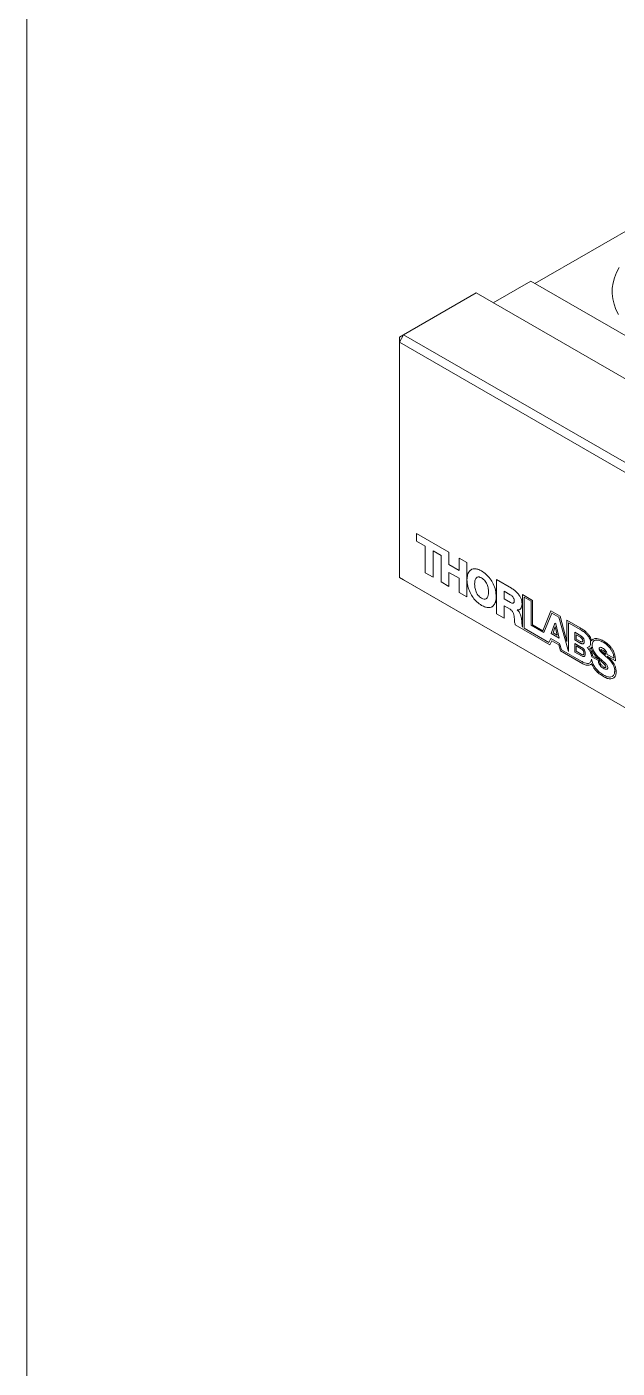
# Model space of a CAD drawing. Header units: millimetres. Extents: x 2 to 278, y 1 to 215.
# Drawn here: x 1.6 to 32.8, y 107.8 to 178.7 of the extents above; entities that cross this region are included whole.
import ezdxf

# ---------------------------------------------------------------- set-up
doc = ezdxf.new("R2010")
doc.units = ezdxf.units.MM

msp = doc.modelspace()

# ---------------------------------------------------------------- linework, layer by layer
at = {"color": 7, "linetype": 'Continuous', "lineweight": 18}
for p, q in [((1.579, 214.645), (1.579, 0.903)), ((38.529, 170.962), (28.426, 165.129)), ((25.325, 164.635), (21.486, 162.419)), ((58.776, 145.324), (25.325, 164.635)), ((28.202, 165.259), (26.223, 164.117)), ((61.878, 145.818), (28.202, 165.259)), ((21.261, 162.03), (21.486, 162.419)), ((21.486, 162.419), (21.261, 162.289)), ((21.261, 162.03), (21.261, 162.289)), ((54.488, 142.848), (21.261, 162.03)), ((21.261, 162.03), (21.261, 149.586)), ((21.486, 162.419), (54.937, 143.108)), ((22.159, 151.919), (23.878, 150.927)), ((22.159, 151.513), (22.159, 151.919)), ((22.159, 151.513), (22.159, 151.919)), ((22.63, 151.241), (22.159, 151.513)), ((22.63, 151.241), (22.159, 151.513)), ((22.159, 151.513), (22.159, 151.513)), ((22.63, 149.833), (22.63, 151.241)), ((22.63, 149.833), (22.63, 151.241)), ((22.63, 151.241), (22.63, 151.241)), ((23.041, 151.004), (23.041, 149.595)), ((23.467, 150.757), (23.041, 151.004)), ((23.468, 150.758), (23.041, 151.004)), ((23.041, 151.004), (23.041, 151.004)), ((23.468, 150.758), (23.467, 150.757)), ((23.467, 149.349), (23.467, 150.757)), ((23.468, 149.349), (23.468, 150.758)), ((23.878, 150.927), (23.878, 150.266)), ((24.42, 150.614), (24.831, 150.377)), ((24.42, 149.953), (24.42, 150.614)), ((24.42, 149.954), (24.42, 150.614)), ((24.831, 150.377), (24.831, 148.562)), ((23.041, 149.595), (22.63, 149.833)), ((23.041, 149.596), (22.63, 149.833)), ((22.63, 149.833), (22.63, 149.833)), ((23.878, 150.266), (24.42, 149.953)), ((23.878, 149.859), (23.878, 149.112)), ((24.42, 149.547), (23.878, 149.859)), ((23.879, 149.859), (23.878, 149.859)), ((24.42, 149.547), (23.879, 149.859)), ((24.42, 149.954), (24.42, 149.953)), ((21.261, 149.586), (54.488, 130.404)), ((21.486, 149.456), (21.261, 149.586)), ((54.713, 130.275), (21.486, 149.456)), ((23.878, 149.112), (23.467, 149.349)), ((23.468, 149.349), (23.467, 149.349)), ((23.878, 149.112), (23.468, 149.349)), ((24.42, 148.799), (24.42, 149.547)), ((24.42, 148.8), (24.42, 149.547)), ((24.42, 149.547), (24.42, 149.547)), ((24.833, 149.47), (24.833, 149.47)), ((25.607, 149.563), (25.606, 149.563)), ((26.386, 149.479), (27.191, 149.015)), ((26.386, 147.664), (26.386, 149.479)), ((26.386, 147.664), (26.386, 149.479)), ((24.831, 148.562), (24.42, 148.8)), ((24.42, 148.8), (24.42, 148.799)), ((24.831, 148.562), (24.42, 148.799)), ((25.973, 148.812), (25.973, 148.812)), ((27.124, 148.676), (26.797, 148.865)), ((26.797, 148.865), (26.797, 148.456)), ((27.124, 148.676), (26.797, 148.865)), ((26.797, 148.865), (26.797, 148.865)), ((26.797, 148.456), (27.142, 148.257)), ((27.124, 148.676), (27.124, 148.676)), ((27.332, 148.361), (27.332, 148.36)), ((27.767, 148.682), (27.766, 146.952)), ((27.767, 148.682), (27.766, 146.953)), ((28.301, 148.374), (27.767, 148.682)), ((27.85, 148.544), (28.22, 148.331)), ((27.85, 146.906), (27.85, 148.544)), ((27.85, 148.544), (28.22, 148.331)), ((27.85, 148.544), (27.85, 148.544)), ((28.22, 148.331), (28.22, 147.063)), ((28.22, 148.331), (28.22, 147.063)), ((28.22, 148.331), (28.22, 148.331)), ((28.301, 147.081), (28.301, 148.374)), ((25.609, 148.113), (25.609, 148.113)), ((26.797, 147.427), (26.386, 147.664)), ((26.797, 147.427), (26.386, 147.664)), ((26.386, 147.664), (26.386, 147.664)), ((26.797, 148.088), (26.797, 147.427)), ((27.109, 147.908), (26.797, 148.088)), ((27.109, 147.908), (26.797, 148.088)), ((26.797, 148.088), (26.797, 148.088)), ((27.109, 147.908), (27.109, 147.908)), ((27.495, 147.873), (27.495, 147.868)), ((27.496, 147.873), (27.495, 147.873)), ((27.593, 147.881), (27.496, 147.873)), ((29.269, 147.815), (28.846, 146.766)), ((29.269, 147.815), (28.846, 146.766)), ((28.9, 146.67), (29.313, 147.699)), ((29.754, 147.535), (29.269, 147.815)), ((29.313, 147.699), (29.689, 147.482)), ((29.314, 147.699), (29.313, 147.699)), ((29.314, 147.699), (29.69, 147.482)), ((27.339, 147.404), (27.339, 147.404)), ((29.216, 146.031), (27.385, 147.088)), ((29.216, 146.031), (27.385, 147.088)), ((27.385, 147.088), (27.385, 147.088)), ((27.766, 146.953), (27.766, 146.952)), ((29.162, 146.149), (27.85, 146.906)), ((28.22, 147.063), (28.901, 146.671)), ((28.22, 147.063), (28.9, 146.67)), ((28.22, 147.063), (28.22, 147.063)), ((28.846, 146.766), (28.301, 147.081)), ((29.475, 147.174), (29.29, 146.626)), ((29.475, 147.174), (29.29, 146.626)), ((29.5, 146.987), (29.389, 146.656)), ((29.475, 147.174), (29.533, 147.141)), ((29.501, 146.987), (29.5, 146.987)), ((29.608, 146.53), (29.5, 146.987)), ((29.608, 146.53), (29.501, 146.987)), ((29.533, 147.141), (29.712, 146.382)), ((29.689, 147.482), (30.19, 145.666)), ((29.69, 147.482), (29.689, 147.482)), ((29.69, 147.482), (30.19, 145.667)), ((30.117, 146.195), (29.754, 147.535)), ((30.81, 146.925), (30.117, 147.325)), ((30.117, 147.325), (30.117, 146.195)), ((30.117, 147.325), (30.117, 146.195)), ((30.19, 147.193), (30.855, 146.81)), ((30.19, 145.666), (30.19, 147.193)), ((30.19, 147.193), (30.855, 146.81)), ((30.19, 147.193), (30.19, 147.193)), ((28.846, 146.766), (28.846, 146.766)), ((29.27, 146.363), (29.162, 146.149)), ((29.27, 146.363), (29.162, 146.149)), ((29.162, 146.149), (29.162, 146.149)), ((29.216, 146.031), (29.31, 146.244)), ((29.729, 146.098), (29.27, 146.363)), ((29.712, 146.382), (29.29, 146.626)), ((29.712, 146.382), (29.29, 146.626)), ((29.29, 146.626), (29.29, 146.626)), ((29.31, 146.244), (29.691, 146.024)), ((29.31, 146.244), (29.691, 146.024)), ((29.31, 146.244), (29.31, 146.244)), ((29.389, 146.656), (29.608, 146.53)), ((29.608, 146.53), (29.608, 146.53)), ((30.117, 146.195), (30.117, 146.195)), ((30.527, 146.69), (30.857, 146.499)), ((30.527, 146.293), (30.527, 146.69)), ((30.857, 146.103), (30.527, 146.293)), ((30.528, 146.293), (30.527, 146.293)), ((30.528, 146.293), (30.528, 146.689)), ((30.857, 146.103), (30.528, 146.293)), ((30.599, 146.561), (30.599, 146.332)), ((30.829, 146.428), (30.599, 146.561)), ((30.6, 146.561), (30.599, 146.561)), ((30.599, 146.332), (30.829, 146.199)), ((30.83, 146.428), (30.6, 146.561)), ((30.83, 146.428), (30.829, 146.428)), ((30.855, 146.81), (30.855, 146.81)), ((30.951, 146.243), (30.951, 146.243)), ((31.421, 146.245), (31.421, 146.245)), ((32.028, 146.167), (32.028, 146.167)), ((29.691, 146.024), (29.78, 145.705)), ((29.691, 146.024), (29.781, 145.705)), ((29.691, 146.024), (29.691, 146.024)), ((29.834, 145.758), (29.729, 146.098)), ((29.78, 145.705), (30.954, 145.027)), ((29.781, 145.705), (29.78, 145.705)), ((29.781, 145.705), (30.954, 145.027)), ((30.872, 145.159), (29.834, 145.758)), ((30.527, 146.103), (30.893, 145.892)), ((30.527, 146.103), (30.527, 145.646)), ((30.893, 145.435), (30.527, 145.646)), ((30.528, 145.646), (30.527, 145.646)), ((30.528, 146.103), (30.528, 145.646)), ((30.893, 145.435), (30.528, 145.646)), ((30.872, 145.819), (30.598, 145.978)), ((30.598, 145.978), (30.598, 145.683)), ((30.872, 145.819), (30.598, 145.978)), ((30.598, 145.978), (30.598, 145.978)), ((30.598, 145.683), (30.872, 145.525)), ((30.857, 146.103), (30.857, 146.103)), ((30.872, 145.819), (30.872, 145.819)), ((30.893, 145.435), (30.893, 145.435)), ((31.017, 145.587), (31.017, 145.587)), ((31.23, 145.9), (31.181, 145.882)), ((31.368, 146.104), (31.368, 146.104)), ((31.409, 145.905), (31.408, 145.905)), ((31.83, 145.238), (31.472, 145.445)), ((31.819, 145.818), (31.819, 145.818)), ((32.026, 145.73), (32.026, 145.73)), ((32.146, 145.579), (32.146, 145.579)), ((32.15, 145.508), (32.149, 145.508)), ((32.597, 145.312), (32.227, 145.526)), ((32.243, 145.426), (32.676, 145.178)), ((32.243, 145.426), (32.676, 145.178)), ((32.243, 145.426), (32.243, 145.426)), ((30.954, 145.027), (30.954, 145.027)), ((31.418, 145.047), (31.418, 145.047)), ((31.424, 145.397), (31.778, 145.193)), ((31.424, 145.397), (31.777, 145.193)), ((31.424, 145.397), (31.424, 145.397)), ((31.76, 145.301), (31.76, 145.301)), ((31.778, 145.193), (31.777, 145.193)), ((31.83, 145.238), (31.83, 145.238)), ((31.84, 145.23), (31.839, 145.23)), ((32.046, 144.784), (32.046, 144.784)), ((32.18, 144.864), (32.18, 144.864)), ((32.231, 145.366), (32.231, 145.365)), ((32.597, 145.312), (32.597, 145.312)), ((32.052, 144.343), (32.052, 144.343)), ((32.643, 144.657), (32.642, 144.657))]:
    msp.add_line(p, q, dxfattribs=at)
at = {"color": 7, "linetype": 'Continuous', "lineweight": 18, "flags": 128}
msp.add_lwpolyline([(32.839, 163.49), (32.704, 163.761), (32.604, 164.037), (32.538, 164.316), (32.507, 164.598), (32.511, 164.879), (32.551, 165.16), (32.626, 165.439), (32.735, 165.714), (32.878, 165.983)], dxfattribs=at)
at = {"color": 7, "linetype": 'Continuous', "lineweight": 18}
for points, knots in [([(24.833, 149.47), (24.84, 149.557), (24.854, 149.726), (24.944, 149.916), (25.075, 150.025), (25.235, 150.057), (25.411, 150.029), (25.539, 149.964), (25.606, 149.93)], [0, 0, 0, 0, 0.1924125, 0.3734678, 0.5488923, 0.6889045, 0.8370458, 1, 1, 1, 1]), ([(24.833, 149.47), (24.841, 149.556), (24.856, 149.723), (24.927, 149.896), (25.003, 149.949), (25.029, 149.967)], [0, 0, 0, 0, 0.410984, 0.797709, 1, 1, 1, 1]), ([(25.606, 149.93), (25.69, 149.874), (25.851, 149.768), (26.065, 149.526), (26.237, 149.237), (26.356, 148.903), (26.375, 148.685), (26.385, 148.572)], [0, 0, 0, 0, 0.204471, 0.387871, 0.56351, 0.774416, 1, 1, 1, 1]), ([(25.609, 148.113), (25.524, 148.169), (25.364, 148.275), (25.151, 148.517), (24.98, 148.806), (24.861, 149.139), (24.842, 149.357), (24.833, 149.47)], [0, 0, 0, 0, 0.204508, 0.38796, 0.56363, 0.774512, 1, 1, 1, 1]), ([(25.609, 148.113), (25.525, 148.169), (25.365, 148.275), (25.151, 148.517), (24.98, 148.806), (24.861, 149.139), (24.843, 149.357), (24.833, 149.47)], [0, 0, 0, 0, 0.204508, 0.38796, 0.56363, 0.774512, 1, 1, 1, 1]), ([(25.606, 149.563), (25.561, 149.584), (25.477, 149.625), (25.369, 149.607), (25.294, 149.531), (25.248, 149.404), (25.242, 149.293), (25.24, 149.235)], [0, 0, 0, 0, 0.200879, 0.378022, 0.553533, 0.77136, 1, 1, 1, 1]), ([(25.24, 149.235), (25.244, 149.159), (25.252, 149.011), (25.321, 148.803), (25.412, 148.655), (25.503, 148.553), (25.57, 148.508), (25.606, 148.485)], [0, 0, 0, 0, 0.2891229, 0.5587925, 0.6958716, 0.8388644, 1, 1, 1, 1]), ([(25.607, 149.563), (25.562, 149.583), (25.479, 149.622), (25.393, 149.618), (25.365, 149.589), (25.361, 149.585)], [0, 0, 0, 0, 0.486486, 0.915486, 1, 1, 1, 1]), ([(25.973, 148.812), (25.969, 148.889), (25.961, 149.037), (25.892, 149.244), (25.801, 149.393), (25.71, 149.494), (25.642, 149.539), (25.606, 149.563)], [0, 0, 0, 0, 0.2891366, 0.5587901, 0.6958604, 0.8388526, 1, 1, 1, 1]), ([(25.973, 148.812), (25.969, 148.889), (25.961, 149.037), (25.892, 149.244), (25.801, 149.393), (25.71, 149.495), (25.643, 149.539), (25.607, 149.563)], [0, 0, 0, 0, 0.2891366, 0.5587901, 0.6958604, 0.8388526, 1, 1, 1, 1]), ([(27.191, 149.015), (27.242, 148.982), (27.343, 148.918), (27.487, 148.787), (27.603, 148.641), (27.685, 148.488), (27.735, 148.333), (27.74, 148.236), (27.743, 148.185)], [0, 0, 0, 0, 0.194017, 0.380667, 0.558095, 0.695175, 0.838545, 1, 1, 1, 1]), ([(25.606, 148.485), (25.651, 148.463), (25.736, 148.423), (25.843, 148.441), (25.919, 148.516), (25.965, 148.643), (25.97, 148.755), (25.973, 148.812)], [0, 0, 0, 0, 0.200891, 0.378037, 0.55355, 0.771375, 1, 1, 1, 1]), ([(26.385, 148.572), (26.377, 148.485), (26.363, 148.316), (26.272, 148.125), (26.141, 148.016), (25.981, 147.985), (25.804, 148.013), (25.676, 148.079), (25.609, 148.113)], [0, 0, 0, 0, 0.1923235, 0.3733389, 0.5487727, 0.6888197, 0.8370069, 1, 1, 1, 1]), ([(25.853, 148.463), (25.873, 148.479), (25.924, 148.52), (25.965, 148.644), (25.97, 148.755), (25.973, 148.812)], [0, 0, 0, 0, 0.2395719, 0.610588, 1, 1, 1, 1]), ([(27.332, 148.361), (27.331, 148.385), (27.328, 148.43), (27.3, 148.502), (27.255, 148.57), (27.195, 148.631), (27.149, 148.661), (27.124, 148.676)], [0, 0, 0, 0, 0.197029, 0.371432, 0.543408, 0.760308, 1, 1, 1, 1]), ([(27.332, 148.36), (27.33, 148.384), (27.327, 148.43), (27.299, 148.502), (27.255, 148.57), (27.194, 148.631), (27.148, 148.661), (27.124, 148.676)], [0, 0, 0, 0, 0.197029, 0.371432, 0.543408, 0.760308, 1, 1, 1, 1]), ([(27.142, 148.257), (27.163, 148.246), (27.203, 148.225), (27.256, 148.218), (27.299, 148.235), (27.328, 148.284), (27.33, 148.334), (27.332, 148.36)], [0, 0, 0, 0, 0.211129, 0.392706, 0.559913, 0.763436, 1, 1, 1, 1]), ([(27.274, 148.229), (27.281, 148.232), (27.305, 148.239), (27.328, 148.285), (27.331, 148.334), (27.332, 148.361)], [0, 0, 0, 0, 0.168816, 0.553206, 1, 1, 1, 1]), ([(26.145, 148.04), (26.138, 148.035), (26.095, 147.998), (25.979, 147.989), (25.805, 148.012), (25.676, 148.079), (25.609, 148.113)], [0, 0, 0, 0, 0.0553643, 0.3485501, 0.6587771, 1, 1, 1, 1]), ([(27.339, 147.404), (27.335, 147.451), (27.329, 147.542), (27.304, 147.66), (27.265, 147.751), (27.224, 147.813), (27.171, 147.868), (27.131, 147.894), (27.109, 147.908)], [0, 0, 0, 0, 0.263917, 0.506462, 0.619, 0.731592, 0.854415, 1, 1, 1, 1]), ([(27.339, 147.404), (27.336, 147.451), (27.329, 147.542), (27.304, 147.661), (27.265, 147.751), (27.225, 147.813), (27.171, 147.869), (27.131, 147.894), (27.109, 147.908)], [0, 0, 0, 0, 0.263917, 0.506462, 0.619, 0.731592, 0.854415, 1, 1, 1, 1]), ([(27.743, 148.185), (27.739, 148.133), (27.733, 148.03), (27.676, 147.928), (27.595, 147.871), (27.529, 147.872), (27.495, 147.873)], [0, 0, 0, 0, 0.282913, 0.557634, 0.773566, 1, 1, 1, 1]), ([(27.495, 147.868), (27.537, 147.824), (27.619, 147.736), (27.7, 147.523), (27.716, 147.386), (27.725, 147.3)], [0, 0, 0, 0, 0.280107, 0.555764, 1, 1, 1, 1]), ([(27.385, 147.088), (27.376, 147.117), (27.357, 147.183), (27.349, 147.27), (27.343, 147.345), (27.34, 147.387), (27.339, 147.404)], [0, 0, 0, 0, 0.264099, 0.593089, 0.832776, 1, 1, 1, 1]), ([(27.385, 147.088), (27.376, 147.117), (27.357, 147.183), (27.349, 147.27), (27.343, 147.346), (27.34, 147.387), (27.339, 147.404)], [0, 0, 0, 0, 0.264099, 0.593089, 0.832776, 1, 1, 1, 1]), ([(27.725, 147.3), (27.727, 147.276), (27.731, 147.219), (27.74, 147.105), (27.756, 147.011), (27.766, 146.952)], [0, 0, 0, 0, 0.210442, 0.508031, 1, 1, 1, 1]), ([(31.421, 146.245), (31.409, 146.28), (31.384, 146.353), (31.333, 146.472), (31.25, 146.59), (31.136, 146.703), (30.988, 146.818), (30.875, 146.886), (30.81, 146.925)], [0, 0, 0, 0, 0.112989, 0.234904, 0.380536, 0.531043, 0.731914, 1, 1, 1, 1]), ([(30.951, 146.243), (30.95, 146.258), (30.948, 146.286), (30.931, 146.33), (30.904, 146.369), (30.869, 146.403), (30.843, 146.42), (30.829, 146.428)], [0, 0, 0, 0, 0.210866, 0.389596, 0.561335, 0.77364, 1, 1, 1, 1]), ([(30.829, 146.199), (30.845, 146.192), (30.876, 146.177), (30.913, 146.176), (30.936, 146.19), (30.949, 146.211), (30.95, 146.232), (30.951, 146.243)], [0, 0, 0, 0, 0.2631781, 0.5362228, 0.6796343, 0.8298666, 1, 1, 1, 1]), ([(30.951, 146.243), (30.95, 146.258), (30.948, 146.286), (30.931, 146.33), (30.904, 146.37), (30.869, 146.403), (30.843, 146.42), (30.83, 146.428)], [0, 0, 0, 0, 0.210866, 0.389596, 0.561335, 0.77364, 1, 1, 1, 1]), ([(30.855, 146.81), (30.916, 146.773), (31.035, 146.701), (31.179, 146.57), (31.273, 146.443), (31.327, 146.337), (31.362, 146.219), (31.366, 146.144), (31.368, 146.104)], [0, 0, 0, 0, 0.259613, 0.504294, 0.619495, 0.734392, 0.857507, 1, 1, 1, 1]), ([(30.855, 146.81), (30.916, 146.773), (31.035, 146.701), (31.179, 146.57), (31.272, 146.443), (31.327, 146.337), (31.362, 146.219), (31.366, 146.144), (31.368, 146.104)], [0, 0, 0, 0, 0.259613, 0.504294, 0.619495, 0.734392, 0.857507, 1, 1, 1, 1]), ([(30.857, 146.499), (30.881, 146.483), (30.929, 146.452), (30.984, 146.382), (31.013, 146.316), (31.028, 146.258), (31.03, 146.22), (31.031, 146.199)], [0, 0, 0, 0, 0.262638, 0.514536, 0.654613, 0.812515, 1, 1, 1, 1]), ([(31.031, 146.199), (31.029, 146.176), (31.026, 146.132), (30.998, 146.09), (30.958, 146.073), (30.909, 146.077), (30.874, 146.094), (30.857, 146.103)], [0, 0, 0, 0, 0.233634, 0.429534, 0.609083, 0.811503, 1, 1, 1, 1]), ([(30.934, 146.19), (30.934, 146.191), (30.941, 146.195), (30.948, 146.212), (30.95, 146.232), (30.951, 146.243)], [0, 0, 0, 0, 0.032712, 0.486312, 1, 1, 1, 1]), ([(31.499, 146.317), (31.493, 146.314), (31.461, 146.301), (31.439, 146.27), (31.421, 146.245)], [0, 0, 0, 0, 0.159007, 1, 1, 1, 1]), ([(31.499, 146.317), (31.494, 146.315), (31.461, 146.301), (31.439, 146.271), (31.421, 146.245)], [0, 0, 0, 0, 0.159007, 1, 1, 1, 1]), ([(31.449, 146.004), (31.452, 146.045), (31.456, 146.122), (31.498, 146.206), (31.56, 146.258), (31.665, 146.289), (31.824, 146.269), (31.96, 146.201), (32.028, 146.167)], [0, 0, 0, 0, 0.134456, 0.25686, 0.375553, 0.495814, 0.745965, 1, 1, 1, 1]), ([(32.022, 146.243), (31.961, 146.275), (31.85, 146.333), (31.701, 146.365), (31.59, 146.364), (31.538, 146.336), (31.517, 146.325)], [0, 0, 0, 0, 0.3294047, 0.6065232, 0.8438255, 1, 1, 1, 1]), ([(31.566, 146.254), (31.59, 146.263), (31.665, 146.292), (31.825, 146.268), (31.96, 146.201), (32.028, 146.167)], [0, 0, 0, 0, 0.18412, 0.588917, 1, 1, 1, 1]), ([(32.676, 145.178), (32.675, 145.233), (32.672, 145.347), (32.637, 145.54), (32.561, 145.726), (32.457, 145.882), (32.341, 146.011), (32.193, 146.138), (32.083, 146.205), (32.022, 146.243)], [0, 0, 0, 0, 0.136964, 0.287336, 0.447788, 0.553573, 0.675424, 0.821486, 1, 1, 1, 1]), ([(32.028, 146.167), (32.081, 146.133), (32.184, 146.067), (32.331, 145.931), (32.45, 145.779), (32.535, 145.622), (32.587, 145.463), (32.594, 145.364), (32.597, 145.312)], [0, 0, 0, 0, 0.192764, 0.379886, 0.558959, 0.697233, 0.840615, 1, 1, 1, 1]), ([(32.028, 146.167), (32.08, 146.133), (32.184, 146.067), (32.331, 145.931), (32.45, 145.779), (32.535, 145.621), (32.587, 145.463), (32.593, 145.364), (32.597, 145.312)], [0, 0, 0, 0, 0.192764, 0.379886, 0.558959, 0.697233, 0.840615, 1, 1, 1, 1]), ([(30.994, 146.092), (30.983, 146.086), (30.958, 146.072), (30.91, 146.077), (30.874, 146.095), (30.857, 146.103)], [0, 0, 0, 0, 0.304757, 0.66476, 1, 1, 1, 1]), ([(31.017, 145.587), (31.016, 145.607), (31.014, 145.642), (30.994, 145.698), (30.962, 145.747), (30.92, 145.789), (30.889, 145.809), (30.872, 145.819)], [0, 0, 0, 0, 0.219171, 0.402032, 0.573212, 0.780589, 1, 1, 1, 1]), ([(31.017, 145.587), (31.016, 145.606), (31.014, 145.642), (30.994, 145.698), (30.961, 145.747), (30.92, 145.789), (30.888, 145.809), (30.872, 145.819)], [0, 0, 0, 0, 0.219171, 0.402032, 0.573212, 0.780589, 1, 1, 1, 1]), ([(30.872, 145.525), (30.891, 145.516), (30.928, 145.498), (30.972, 145.499), (31, 145.518), (31.015, 145.546), (31.016, 145.573), (31.017, 145.587)], [0, 0, 0, 0, 0.2554031, 0.5239992, 0.6685054, 0.8229474, 1, 1, 1, 1]), ([(30.893, 145.892), (30.92, 145.874), (30.974, 145.839), (31.035, 145.759), (31.067, 145.685), (31.084, 145.618), (31.085, 145.574), (31.086, 145.55)], [0, 0, 0, 0, 0.258004, 0.507896, 0.648867, 0.809076, 1, 1, 1, 1]), ([(31.086, 145.55), (31.084, 145.523), (31.081, 145.473), (31.051, 145.424), (31.006, 145.403), (30.952, 145.406), (30.912, 145.426), (30.893, 145.435)], [0, 0, 0, 0, 0.2378891, 0.4358259, 0.6150043, 0.8148649, 1, 1, 1, 1]), ([(31.042, 145.425), (31.03, 145.418), (31.005, 145.402), (30.952, 145.407), (30.912, 145.426), (30.893, 145.435)], [0, 0, 0, 0, 0.287587, 0.657418, 1, 1, 1, 1]), ([(30.992, 145.515), (30.994, 145.517), (31.004, 145.523), (31.015, 145.547), (31.016, 145.573), (31.017, 145.587)], [0, 0, 0, 0, 0.117606, 0.52871, 1, 1, 1, 1]), ([(31.181, 145.883), (31.218, 145.845), (31.289, 145.771), (31.364, 145.637), (31.41, 145.51), (31.419, 145.435), (31.424, 145.397)], [0, 0, 0, 0, 0.285153, 0.557728, 0.774206, 1, 1, 1, 1]), ([(31.181, 145.882), (31.217, 145.845), (31.289, 145.771), (31.364, 145.637), (31.409, 145.51), (31.419, 145.435), (31.424, 145.397)], [0, 0, 0, 0, 0.285153, 0.557728, 0.774206, 1, 1, 1, 1]), ([(31.368, 146.104), (31.364, 146.067), (31.357, 145.995), (31.319, 145.925), (31.277, 145.915), (31.263, 145.911)], [0, 0, 0, 0, 0.403399, 0.792379, 1, 1, 1, 1]), ([(31.368, 146.104), (31.364, 146.067), (31.357, 145.995), (31.318, 145.925), (31.277, 145.915), (31.263, 145.911)], [0, 0, 0, 0, 0.403399, 0.792379, 1, 1, 1, 1]), ([(31.32, 145.809), (31.34, 145.82), (31.378, 145.84), (31.399, 145.884), (31.408, 145.905)], [0, 0, 0, 0, 0.5316918, 1, 1, 1, 1]), ([(31.472, 145.445), (31.468, 145.481), (31.459, 145.554), (31.404, 145.682), (31.351, 145.763), (31.32, 145.809)], [0, 0, 0, 0, 0.3010187, 0.5986385, 1, 1, 1, 1]), ([(31.408, 145.905), (31.416, 145.848), (31.431, 145.733), (31.527, 145.562), (31.638, 145.417), (31.719, 145.341), (31.76, 145.301)], [0, 0, 0, 0, 0.254167, 0.521708, 0.752848, 1, 1, 1, 1]), ([(31.409, 145.905), (31.416, 145.849), (31.431, 145.733), (31.527, 145.563), (31.639, 145.418), (31.719, 145.341), (31.76, 145.301)], [0, 0, 0, 0, 0.254167, 0.521708, 0.752848, 1, 1, 1, 1]), ([(31.865, 145.293), (31.808, 145.346), (31.697, 145.449), (31.569, 145.611), (31.494, 145.76), (31.455, 145.884), (31.451, 145.963), (31.449, 146.004)], [0, 0, 0, 0, 0.281262, 0.550865, 0.689312, 0.834742, 1, 1, 1, 1]), ([(31.841, 145.878), (31.839, 145.877), (31.83, 145.874), (31.822, 145.852), (31.82, 145.83), (31.819, 145.818)], [0, 0, 0, 0, 0.100297, 0.526417, 1, 1, 1, 1]), ([(31.841, 145.878), (31.839, 145.877), (31.83, 145.874), (31.822, 145.852), (31.82, 145.83), (31.819, 145.818)], [0, 0, 0, 0, 0.100297, 0.526417, 1, 1, 1, 1]), ([(31.819, 145.818), (31.821, 145.802), (31.825, 145.77), (31.869, 145.692), (31.958, 145.602), (32.086, 145.492), (32.18, 145.409), (32.231, 145.366)], [0, 0, 0, 0, 0.08026, 0.164102, 0.382402, 0.670408, 1, 1, 1, 1]), ([(31.819, 145.818), (31.821, 145.802), (31.825, 145.77), (31.869, 145.692), (31.957, 145.602), (32.086, 145.492), (32.18, 145.409), (32.231, 145.365)], [0, 0, 0, 0, 0.08026, 0.164102, 0.382402, 0.670408, 1, 1, 1, 1]), ([(31.998, 145.854), (31.955, 145.878), (31.902, 145.907), (31.866, 145.889), (31.86, 145.886)], [0, 0, 0, 0, 0.829366, 1, 1, 1, 1]), ([(31.899, 145.768), (31.899, 145.769), (31.899, 145.771), (31.901, 145.773), (31.905, 145.775), (31.92, 145.775), (31.961, 145.763), (32, 145.743), (32.026, 145.73)], [0, 0, 0, 0, 0.01741, 0.036526, 0.058712, 0.147402, 0.41052, 1, 1, 1, 1]), ([(32.149, 145.508), (32.109, 145.544), (32.042, 145.601), (31.967, 145.667), (31.928, 145.707), (31.911, 145.729), (31.9, 145.75), (31.899, 145.762), (31.899, 145.768)], [0, 0, 0, 0, 0.449122, 0.7340771, 0.8269974, 0.8950612, 0.9481042, 1, 1, 1, 1]), ([(31.907, 145.774), (31.909, 145.775), (31.921, 145.776), (31.962, 145.762), (32, 145.743), (32.026, 145.73)], [0, 0, 0, 0, 0.063545, 0.352542, 1, 1, 1, 1]), ([(32.227, 145.526), (32.227, 145.543), (32.226, 145.576), (32.211, 145.628), (32.188, 145.677), (32.146, 145.737), (32.081, 145.801), (32.026, 145.836), (31.998, 145.854)], [0, 0, 0, 0, 0.1374199, 0.2585951, 0.3736614, 0.490016, 0.7373958, 1, 1, 1, 1]), ([(32.026, 145.73), (32.04, 145.721), (32.065, 145.706), (32.097, 145.68), (32.122, 145.651), (32.14, 145.615), (32.144, 145.592), (32.146, 145.579)], [0, 0, 0, 0, 0.269685, 0.474987, 0.635133, 0.804361, 1, 1, 1, 1]), ([(32.026, 145.73), (32.04, 145.721), (32.064, 145.705), (32.097, 145.679), (32.122, 145.651), (32.14, 145.615), (32.144, 145.591), (32.146, 145.579)], [0, 0, 0, 0, 0.269685, 0.474987, 0.635133, 0.804361, 1, 1, 1, 1]), ([(32.146, 145.579), (32.147, 145.566), (32.15, 145.542), (32.15, 145.519), (32.15, 145.508)], [0, 0, 0, 0, 0.517445, 1, 1, 1, 1]), ([(32.146, 145.579), (32.147, 145.566), (32.149, 145.542), (32.149, 145.519), (32.149, 145.508)], [0, 0, 0, 0, 0.517445, 1, 1, 1, 1]), ([(32.254, 145.417), (32.252, 145.419), (32.248, 145.422), (32.245, 145.425), (32.243, 145.426)], [0, 0, 0, 0, 0.558105, 1, 1, 1, 1]), ([(32.716, 144.578), (32.714, 144.64), (32.709, 144.753), (32.653, 144.932), (32.557, 145.103), (32.42, 145.266), (32.312, 145.364), (32.254, 145.417)], [0, 0, 0, 0, 0.208194, 0.382385, 0.547555, 0.757629, 1, 1, 1, 1]), ([(31.304, 145.062), (31.304, 145.062), (31.279, 145.038), (31.189, 145.038), (31.044, 145.067), (30.932, 145.127), (30.872, 145.159)], [0, 0, 0, 0, 0.000991, 0.272684, 0.618469, 1, 1, 1, 1]), ([(30.954, 145.027), (31.011, 145.001), (31.121, 144.95), (31.243, 144.932), (31.295, 144.953), (31.306, 144.958)], [0, 0, 0, 0, 0.455308, 0.880137, 1, 1, 1, 1]), ([(30.954, 145.027), (31.011, 145.001), (31.121, 144.95), (31.243, 144.932), (31.295, 144.953), (31.306, 144.958)], [0, 0, 0, 0, 0.4556819, 0.8808588, 1, 1, 1, 1]), ([(31.42, 145.265), (31.41, 145.216), (31.395, 145.133), (31.341, 145.093), (31.319, 145.077)], [0, 0, 0, 0, 0.583088, 1, 1, 1, 1]), ([(31.419, 145.265), (31.41, 145.216), (31.394, 145.133), (31.341, 145.093), (31.319, 145.076)], [0, 0, 0, 0, 0.583088, 1, 1, 1, 1]), ([(31.339, 144.97), (31.347, 144.972), (31.382, 144.983), (31.402, 145.018), (31.418, 145.047)], [0, 0, 0, 0, 0.204457, 1, 1, 1, 1]), ([(31.418, 145.047), (31.432, 145.007), (31.462, 144.919), (31.545, 144.784), (31.667, 144.634), (31.84, 144.475), (31.977, 144.39), (32.052, 144.343)], [0, 0, 0, 0, 0.126617, 0.273245, 0.446193, 0.693435, 1, 1, 1, 1]), ([(31.418, 145.047), (31.432, 145.007), (31.463, 144.919), (31.545, 144.785), (31.667, 144.635), (31.841, 144.475), (31.977, 144.39), (32.052, 144.343)], [0, 0, 0, 0, 0.126617, 0.273245, 0.446193, 0.693435, 1, 1, 1, 1]), ([(32.024, 144.446), (31.946, 144.497), (31.795, 144.596), (31.605, 144.81), (31.471, 145.044), (31.437, 145.19), (31.419, 145.265)], [0, 0, 0, 0, 0.296066, 0.570524, 0.779216, 1, 1, 1, 1]), ([(31.76, 145.301), (31.773, 145.29), (31.796, 145.269), (31.82, 145.248), (31.83, 145.238)], [0, 0, 0, 0, 0.55694, 1, 1, 1, 1]), ([(31.76, 145.301), (31.773, 145.289), (31.796, 145.269), (31.819, 145.248), (31.83, 145.238)], [0, 0, 0, 0, 0.55694, 1, 1, 1, 1]), ([(31.777, 145.193), (31.78, 145.159), (31.785, 145.097), (31.82, 145.002), (31.876, 144.915), (31.954, 144.84), (32.014, 144.803), (32.046, 144.784)], [0, 0, 0, 0, 0.210708, 0.385024, 0.548448, 0.756707, 1, 1, 1, 1]), ([(31.778, 145.193), (31.78, 145.159), (31.786, 145.098), (31.82, 145.002), (31.876, 144.915), (31.955, 144.84), (32.014, 144.804), (32.046, 144.784)], [0, 0, 0, 0, 0.210708, 0.385024, 0.548448, 0.756707, 1, 1, 1, 1]), ([(31.839, 145.23), (31.882, 145.19), (31.962, 145.117), (32.068, 145.013), (32.138, 144.938), (32.171, 144.892), (32.178, 144.876), (32.18, 144.869), (32.18, 144.866), (32.18, 144.864)], [0, 0, 0, 0, 0.353436, 0.664627, 0.889231, 0.957693, 0.973946, 0.987624, 1, 1, 1, 1]), ([(31.98, 144.919), (31.962, 144.935), (31.932, 144.963), (31.893, 145.012), (31.867, 145.058), (31.839, 145.134), (31.839, 145.188), (31.839, 145.23)], [0, 0, 0, 0, 0.198373, 0.356661, 0.48918, 0.610042, 1, 1, 1, 1]), ([(31.84, 145.23), (31.882, 145.19), (31.963, 145.117), (32.069, 145.013), (32.139, 144.938), (32.171, 144.892), (32.178, 144.877), (32.18, 144.869), (32.18, 144.866), (32.18, 144.864)], [0, 0, 0, 0, 0.353436, 0.664627, 0.889231, 0.957693, 0.973946, 0.987624, 1, 1, 1, 1]), ([(32.273, 144.82), (32.271, 144.838), (32.267, 144.873), (32.225, 144.957), (32.136, 145.054), (32.009, 145.167), (31.915, 145.249), (31.865, 145.293)], [0, 0, 0, 0, 0.089588, 0.178597, 0.397041, 0.678969, 1, 1, 1, 1]), ([(32.18, 144.864), (32.177, 144.856), (32.173, 144.841), (32.161, 144.825), (32.144, 144.818), (32.118, 144.82), (32.082, 144.837), (32.034, 144.871), (31.999, 144.902), (31.98, 144.919)], [0, 0, 0, 0, 0.105866, 0.200197, 0.290612, 0.387171, 0.541966, 0.742417, 1, 1, 1, 1]), ([(32.046, 144.784), (32.074, 144.769), (32.128, 144.74), (32.177, 144.735), (32.201, 144.732)], [0, 0, 0, 0, 0.518303, 1, 1, 1, 1]), ([(32.046, 144.784), (32.074, 144.769), (32.127, 144.74), (32.177, 144.735), (32.201, 144.732)], [0, 0, 0, 0, 0.518303, 1, 1, 1, 1]), ([(32.18, 144.864), (32.178, 144.856), (32.174, 144.843), (32.166, 144.834), (32.163, 144.831)], [0, 0, 0, 0, 0.61047, 1, 1, 1, 1]), ([(32.226, 144.743), (32.236, 144.745), (32.255, 144.75), (32.27, 144.78), (32.272, 144.806), (32.273, 144.82)], [0, 0, 0, 0, 0.332544, 0.6526433, 1, 1, 1, 1]), ([(32.231, 145.366), (32.288, 145.312), (32.399, 145.209), (32.537, 145.031), (32.629, 144.832), (32.638, 144.718), (32.643, 144.657)], [0, 0, 0, 0, 0.283784, 0.553722, 0.762442, 1, 1, 1, 1]), ([(32.231, 145.365), (32.288, 145.312), (32.399, 145.209), (32.537, 145.031), (32.629, 144.832), (32.638, 144.717), (32.642, 144.657)], [0, 0, 0, 0, 0.283784, 0.553722, 0.762442, 1, 1, 1, 1]), ([(32.473, 144.343), (32.452, 144.335), (32.381, 144.308), (32.222, 144.345), (32.091, 144.412), (32.024, 144.446)], [0, 0, 0, 0, 0.173745, 0.575713, 1, 1, 1, 1]), ([(32.052, 144.343), (32.12, 144.308), (32.25, 144.242), (32.428, 144.217), (32.578, 144.255), (32.693, 144.368), (32.709, 144.508), (32.716, 144.578)], [0, 0, 0, 0, 0.214813, 0.411464, 0.593541, 0.796183, 1, 1, 1, 1]), ([(32.052, 144.343), (32.12, 144.309), (32.25, 144.244), (32.428, 144.214), (32.519, 144.247), (32.562, 144.263)], [0, 0, 0, 0, 0.367001, 0.702973, 1, 1, 1, 1]), ([(32.642, 144.657), (32.637, 144.591), (32.626, 144.467), (32.565, 144.369), (32.514, 144.356), (32.506, 144.354)], [0, 0, 0, 0, 0.490307, 0.918665, 1, 1, 1, 1]), ([(32.643, 144.657), (32.637, 144.591), (32.626, 144.468), (32.565, 144.369), (32.515, 144.356), (32.507, 144.354)], [0, 0, 0, 0, 0.490307, 0.918665, 1, 1, 1, 1])]:
    msp.add_open_spline(points, degree=3, knots=knots, dxfattribs=at)

doc.saveas('drawing.dxf')
